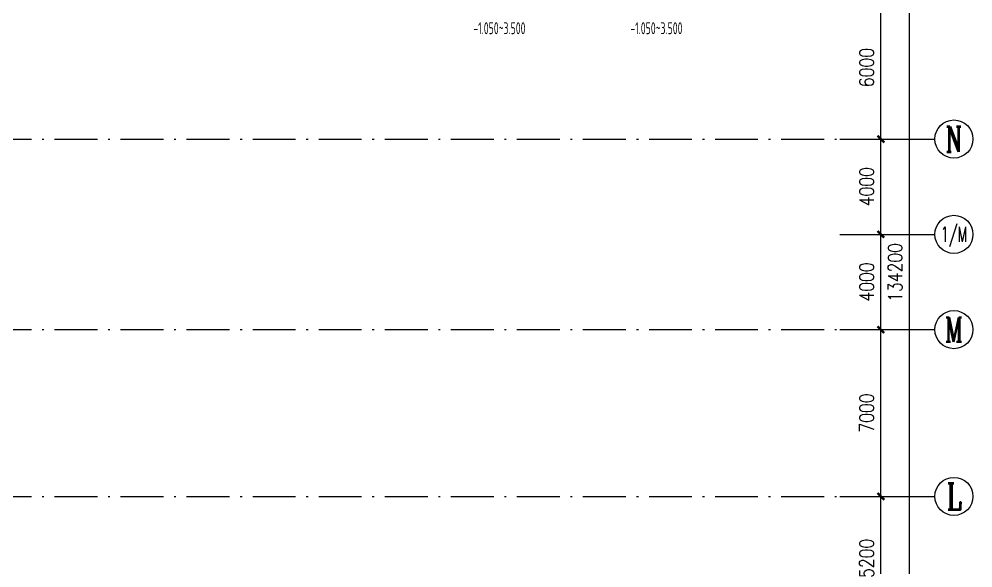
# Model space of a CAD drawing. Extents: x 2468086 to 6957054, y -3413633 to -667223.
# Drawn here: x 5171545 to 5211616, y -1182269 to -1159233 of the extents above; entities that cross this region are included whole.
import ezdxf
from ezdxf.enums import TextEntityAlignment as Align

# ---------------------------------------------------------------- set-up
doc = ezdxf.new("R2010")
doc.units = 0
doc.header["$LTSCALE"] = 100
doc.header["$MEASUREMENT"] = 0
doc.linetypes.add('2', pattern=[18.5, 12, -3, 0.5, -3])
doc.layers.get('0').update_dxf_attribs({"linetype": 'CONTINUOUS'})
doc.layers.get('DEFPOINTS').update_dxf_attribs({"linetype": 'CONTINUOUS'})
for name, color, linetype in [('AXIS', 3, 'CONTINUOUS'), ('AXIS_TEXT', 7, 'CONTINUOUS'), ('柱编号', 211, 'CONTINUOUS'), ('轴线__点划线', 252, '2')]:
    doc.layers.add(name, color=color, linetype=linetype)
doc.styles.add('_TCH_AXIS', font='COMPLEX', dxfattribs={"bigfont": 'GBCBIG'})
doc.styles.add('DIM_FONT', font='SIMPLEX.shx', dxfattribs={"width": 0.8})
doc.styles.add('GB', font='gbxwxt.shx', dxfattribs={"width": 0.7, "height": 500, "bigfont": 'gbhzfs.shx'})
doc.dimstyles.new('DIMN200', dxfattribs={"dimscale": 2, "dimtxt": 300, "dimasz": 100, "dimexe": 250, "dimexo": 300, "dimgap": 150, "dimtad": 1, "dimdec": 0, "dimzin": 0, "dimdsep": 46, "dimtxsty": 'DIM_FONT', "dimblk": 'ARCHTICK', "dimcen": 0.09, "dimclrt": 7, "dimazin": 2, "dimtfac": 1, "dimtdec": 0, "dimtix": 1, "dimtmove": 2, "dimatfit": 3, "dimldrblk": 'ARCHTICK', "dimfxl": 1, "dimtolj": 1, "dimtzin": 0, "dimarcsym": 0})

# ---------------------------------------------------------------- blocks, each defined once
blk = doc.blocks.new('_ARCHTICK')
at = {"color": 0, "const_width": 0.5}
blk.add_lwpolyline([(-0.71, -0.71), (0.71, 0.71)], dxfattribs=at)
blk = doc.blocks.new('*D2820')
at = {"layer": 'AXIS', "color": 0, "lineweight": -2, "transparency": 16777216}
for p, q in [((5206622, -1179268), (5208249, -1179268)), ((5207749, -1184468), (5207749, -1179268)), ((5206622, -1184468), (5208249, -1184468))]:
    blk.add_line(p, q, dxfattribs=at)
at = {"layer": 'DEFPOINTS', "color": 0, "transparency": 16777216}
for p in [(5206022, -1179268), (5207749, -1179268), (5206022, -1184468)]:
    blk.add_point(p, dxfattribs=at)
at = {"layer": 'AXIS', "color": 0, "lineweight": -2, "transparency": 16777216, "xscale": 200, "yscale": 200, "zscale": 200}
for p, rotation in [((5207749, -1179268), 90), ((5207749, -1184468), 270)]:
    blk.add_blockref('_ARCHTICK', p, dxfattribs=dict(at, rotation=rotation))
at = {"layer": 'AXIS', "color": 7, "transparency": 16777216, "insert": (5207149, -1181868), "char_height": 600, "attachment_point": 5, "rotation": 90, "style": 'DIM_FONT'}
blk.add_mtext('\\A1;5200', dxfattribs=at)
blk = doc.blocks.new('*D2821')
at = {"layer": 'AXIS', "color": 0, "lineweight": -2, "transparency": 16777216}
for p, q in [((5206622, -1172268), (5208249, -1172268)), ((5207749, -1179268), (5207749, -1172268)), ((5206622, -1179268), (5208249, -1179268))]:
    blk.add_line(p, q, dxfattribs=at)
at = {"layer": 'DEFPOINTS', "color": 0, "transparency": 16777216}
for p in [(5206022, -1172268), (5207749, -1172268), (5206022, -1179268)]:
    blk.add_point(p, dxfattribs=at)
at = {"layer": 'AXIS', "color": 0, "lineweight": -2, "transparency": 16777216, "xscale": 200, "yscale": 200, "zscale": 200}
for p, rotation in [((5207749, -1172268), 90), ((5207749, -1179268), 270)]:
    blk.add_blockref('_ARCHTICK', p, dxfattribs=dict(at, rotation=rotation))
at = {"layer": 'AXIS', "color": 7, "transparency": 16777216, "insert": (5207149, -1175768), "char_height": 600, "attachment_point": 5, "rotation": 90, "style": 'DIM_FONT'}
blk.add_mtext('\\A1;7000', dxfattribs=at)
blk = doc.blocks.new('*D2822')
at = {"layer": 'AXIS', "color": 0, "lineweight": -2, "transparency": 16777216}
for p, q in [((5206622, -1168268), (5208249, -1168268)), ((5207749, -1172268), (5207749, -1168268)), ((5206622, -1172268), (5208249, -1172268))]:
    blk.add_line(p, q, dxfattribs=at)
at = {"layer": 'DEFPOINTS', "color": 0, "transparency": 16777216}
for p in [(5206022, -1168268), (5207749, -1168268), (5206022, -1172268)]:
    blk.add_point(p, dxfattribs=at)
at = {"layer": 'AXIS', "color": 0, "lineweight": -2, "transparency": 16777216, "xscale": 200, "yscale": 200, "zscale": 200}
for p, rotation in [((5207749, -1168268), 90), ((5207749, -1172268), 270)]:
    blk.add_blockref('_ARCHTICK', p, dxfattribs=dict(at, rotation=rotation))
at = {"layer": 'AXIS', "color": 7, "transparency": 16777216, "insert": (5207149, -1170268), "char_height": 600, "attachment_point": 5, "rotation": 90, "style": 'DIM_FONT'}
blk.add_mtext('\\A1;4000', dxfattribs=at)
blk = doc.blocks.new('*D2823')
at = {"layer": 'AXIS', "color": 0, "lineweight": -2, "transparency": 16777216}
for p, q in [((5206622, -1164268), (5208249, -1164268)), ((5207749, -1168268), (5207749, -1164268)), ((5206622, -1168268), (5208249, -1168268))]:
    blk.add_line(p, q, dxfattribs=at)
at = {"layer": 'DEFPOINTS', "color": 0, "transparency": 16777216}
for p in [(5206022, -1164268), (5207749, -1164268), (5206022, -1168268)]:
    blk.add_point(p, dxfattribs=at)
at = {"layer": 'AXIS', "color": 0, "lineweight": -2, "transparency": 16777216, "xscale": 200, "yscale": 200, "zscale": 200}
for p, rotation in [((5207749, -1164268), 90), ((5207749, -1168268), 270)]:
    blk.add_blockref('_ARCHTICK', p, dxfattribs=dict(at, rotation=rotation))
at = {"layer": 'AXIS', "color": 7, "transparency": 16777216, "insert": (5207149, -1166268), "char_height": 600, "attachment_point": 5, "rotation": 90, "style": 'DIM_FONT'}
blk.add_mtext('\\A1;4000', dxfattribs=at)
blk = doc.blocks.new('*D2824')
at = {"layer": 'AXIS', "color": 0, "lineweight": -2, "transparency": 16777216}
for p, q in [((5206622, -1158268), (5208249, -1158268)), ((5207749, -1164268), (5207749, -1158268)), ((5206622, -1164268), (5208249, -1164268))]:
    blk.add_line(p, q, dxfattribs=at)
at = {"layer": 'DEFPOINTS', "color": 0, "transparency": 16777216}
for p in [(5206022, -1158268), (5207749, -1158268), (5206022, -1164268)]:
    blk.add_point(p, dxfattribs=at)
at = {"layer": 'AXIS', "color": 0, "lineweight": -2, "transparency": 16777216, "xscale": 200, "yscale": 200, "zscale": 200}
for p, rotation in [((5207749, -1158268), 90), ((5207749, -1164268), 270)]:
    blk.add_blockref('_ARCHTICK', p, dxfattribs=dict(at, rotation=rotation))
at = {"layer": 'AXIS', "color": 7, "transparency": 16777216, "insert": (5207149, -1161268), "char_height": 600, "attachment_point": 5, "rotation": 90, "style": 'DIM_FONT'}
blk.add_mtext('\\A1;6000', dxfattribs=at)
blk = doc.blocks.new('*D2834')
at = {"layer": 'AXIS', "color": 0, "lineweight": -2, "transparency": 16777216}
for p, q in [((5206622, -1102768), (5209449, -1102768)), ((5208949, -1236968), (5208949, -1102768)), ((5206622, -1236968), (5209449, -1236968))]:
    blk.add_line(p, q, dxfattribs=at)
at = {"layer": 'DEFPOINTS', "color": 0, "transparency": 16777216}
for p in [(5206022, -1102768), (5208949, -1102768), (5206022, -1236968)]:
    blk.add_point(p, dxfattribs=at)
at = {"layer": 'AXIS', "color": 0, "lineweight": -2, "transparency": 16777216, "xscale": 200, "yscale": 200, "zscale": 200}
for p, rotation in [((5208949, -1102768), 90), ((5208949, -1236968), 270)]:
    blk.add_blockref('_ARCHTICK', p, dxfattribs=dict(at, rotation=rotation))
at = {"layer": 'AXIS', "color": 7, "transparency": 16777216, "insert": (5208349, -1169868), "char_height": 600, "attachment_point": 5, "rotation": 90, "style": 'DIM_FONT'}
blk.add_mtext('\\A1;134200', dxfattribs=at)

msp = doc.modelspace()

# ---------------------------------------------------------------- linework, layer by layer
at = {"layer": 'AXIS'}
for p, q in [((5206021.8, -1164267.8), (5210016.5, -1164267.8)), ((5206021.8, -1168267.9), (5210016.5, -1168267.9)), ((5206021.8, -1172267.8), (5210016.5, -1172267.8)), ((5206021.8, -1179267.8), (5210016.5, -1179267.8))]:
    msp.add_line(p, q, dxfattribs=at)
for centre in [(5210816.5, -1164267.8), (5210816.5, -1168267.9), (5210816.5, -1172267.8), (5210816.5, -1179267.8)]:
    msp.add_circle(centre, 800, dxfattribs=at)
at = {"layer": '轴线__点划线', "ltscale": 1.5}
for p, q in [((4923285.1, -1164267.8), (5210016.5, -1164267.8)), ((4923285.1, -1172267.8), (5210016.5, -1172267.8)), ((4923285.1, -1179267.8), (5210016.5, -1179267.8))]:
    msp.add_line(p, q, dxfattribs=at)

# ---------------------------------------------------------------- texts
at = {"layer": 'AXIS_TEXT', "style": '_TCH_AXIS'}
for s, height, width, p, p2 in [('N', 1065, 0.736842, (5210461.4, -1164800.3), (5211171.5, -1164800.3)), ('1/M', 635.06, 0.633621, (5210260.8, -1168585.4), (5211372.1, -1168585.4)), ('M', 1018.2, 0.761905, (5210428.6, -1172776.9), (5211204.3, -1172776.9)), ('L', 1111.4, 0.8, (5210498.9, -1179823.5), (5211134, -1179823.5))]:
    msp.add_text(s, height=height, dxfattribs=dict(at, width=width)).set_placement(p, p2, align=Align.FIT)
at = {"layer": '柱编号', "style": 'GB', "width": 0.7}
msp.add_text('-1.050~3.500', height=500, dxfattribs=at).set_placement((5190627, -1159866.7))
msp.add_text('-1.050~3.500', height=500, rotation=0, dxfattribs=at).set_placement((5197223.2, -1159866.7))

# ---------------------------------------------------------------- dimensions: what is measured, and where the dimension line sits
at = {"layer": 'AXIS'}
for p1, p2, distance, picture, middle in [((5206021.8, -1236967.6), (5206021.8, -1102767.8), -2927.6, '*D2834', (5208349.4, -1169867.7)), ((5206021.8, -1164267.8), (5206021.8, -1158267.8), -1727.6, '*D2824', (5207149.4, -1161267.8)), ((5206021.8, -1168267.9), (5206021.8, -1164267.8), -1727.6, '*D2823', (5207149.4, -1166267.9)), ((5206021.8, -1172267.8), (5206021.8, -1168267.9), -1727.6, '*D2822', (5207149.4, -1170267.9)), ((5206021.8, -1179267.8), (5206021.8, -1172267.8), -1727.6, '*D2821', (5207149.4, -1175767.8)), ((5206021.8, -1184467.8), (5206021.8, -1179267.8), -1727.6, '*D2820', (5207149.4, -1181867.8))]:
    dim = msp.add_aligned_dim(p1=p1, p2=p2, distance=distance, dimstyle='DIMN200', dxfattribs=at)
    dim.commit()
    dim.dimension.update_dxf_attribs({"geometry": picture, "text_midpoint": middle})

doc.saveas('drawing.dxf')
